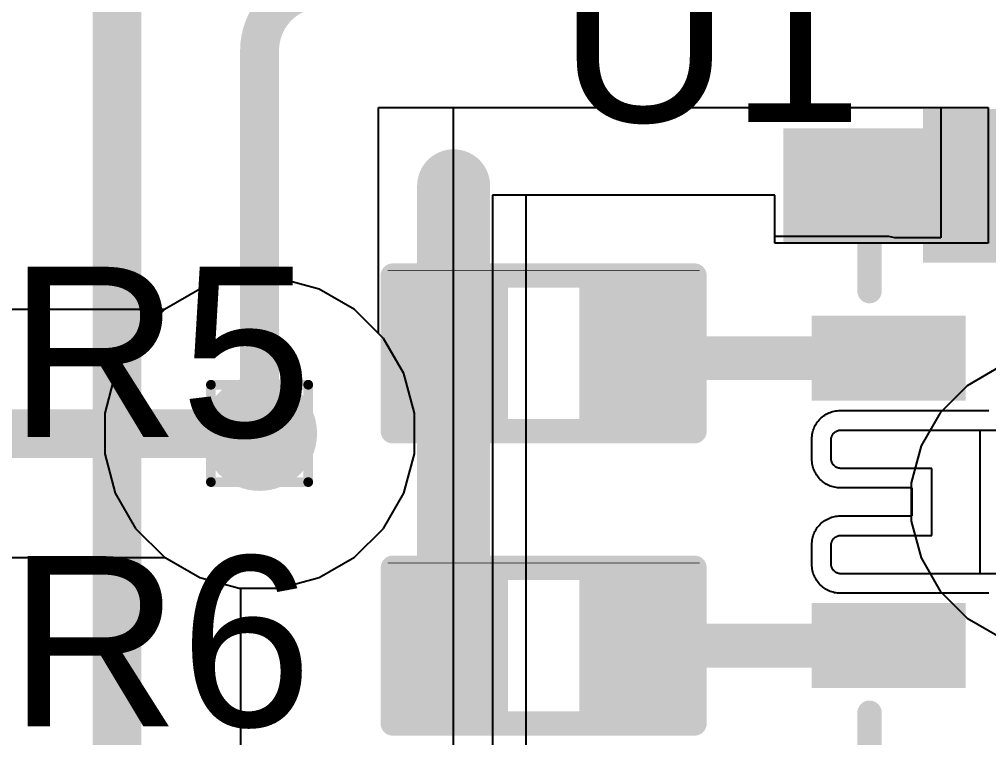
# Model space of a CAD drawing. Header units: inches. Extents: x -9 to 196, y -9 to 68.
# Drawn here: x 38.31 to 43.37, y 10.92 to 14.67 of the extents above; entities that cross this region are included whole.
import ezdxf

# ---------------------------------------------------------------- set-up
doc = ezdxf.new("R2010")
doc.units = ezdxf.units.IN
for name, color, linetype in [('Bottom Layer', 5, 'Continuous'), ('Drill Drawing', 1, 'Continuous'), ('Ground', 16, 'Continuous'), ('Power 3V3', 76, 'Continuous'), ('Top Layer', 1, 'Continuous'), ('Top Overlay', 2, 'Continuous'), ('Top Paste', 8, 'Continuous'), ('Top Solder', 216, 'Continuous'), ('Via Holes', 16, 'Continuous')]:
    doc.layers.add(name, color=color, linetype=linetype)
doc.styles.add('Arial', font='', dxfattribs={"height": 0.2})
doc.styles.get('Arial').set_extended_font_data('Arial')

# ---------------------------------------------------------------- blocks, each defined once
blk = doc.blocks.new('20_VQFN__3_5_4_5__5')
at = {"layer": 'Top Layer'}
for points in [[(-1.95, -1.63), (-1.35, -1.63), (-1.35, -1.87), (-1.95, -1.87)], [(-0.87, -1.85), (-0.63, -1.85), (-0.63, -2.45), (-0.87, -2.45)], [(0.63, -1.85), (0.87, -1.85), (0.87, -2.45), (0.63, -2.45)]]:
    blk.add_hatch(color=1, dxfattribs=at).paths.add_polyline_path(points)
at = {"layer": 'Top Paste'}
for points in [[(-1.95, -1.63), (-1.35, -1.63), (-1.35, -1.87), (-1.95, -1.87)], [(-0.87, -1.85), (-0.63, -1.85), (-0.63, -2.45), (-0.87, -2.45)], [(0.63, -1.85), (0.87, -1.85), (0.87, -2.45), (0.63, -2.45)]]:
    blk.add_hatch(color=8, dxfattribs=at).paths.add_polyline_path(points)
at = {"layer": 'Top Solder'}
for points in [[(-2.0516, -1.5284), (-1.2484, -1.5284), (-1.2484, -1.9716), (-2.0516, -1.9716)], [(-0.9716, -1.7484), (-0.5284, -1.7484), (-0.5284, -2.5516), (-0.9716, -2.5516)], [(0.5284, -1.7484), (0.9716, -1.7484), (0.9716, -2.5516), (0.5284, -2.5516)]]:
    blk.add_hatch(color=216, dxfattribs=at).paths.add_polyline_path(points)
at = {"layer": 'Top Layer'}
for p, q in [((-0.375, -2.4), (-0.375, -1.525)), ((0.375, -1.525), (0.375, -2.4)), ((0.175, -1.925), (-0.175, -1.925)), ((-0.175, -1.925), (-0.175, -2.4)), ((0.175, -2.4), (0.175, -1.925)), ((-0.3749, -2.4026), (-0.375, -2.4)), ((-0.3747, -2.4052), (-0.3749, -2.4026)), ((-0.3744, -2.4078), (-0.3747, -2.4052)), ((-0.3739, -2.4104), (-0.3744, -2.4078)), ((-0.3733, -2.4129), (-0.3739, -2.4104)), ((-0.3726, -2.4154), (-0.3733, -2.4129)), ((-0.3717, -2.4179), (-0.3726, -2.4154)), ((-0.3707, -2.4203), (-0.3717, -2.4179)), ((-0.3695, -2.4227), (-0.3707, -2.4203)), ((-0.3683, -2.425), (-0.3695, -2.4227)), ((-0.3669, -2.4272), (-0.3683, -2.425)), ((-0.3655, -2.4294), (-0.3669, -2.4272)), ((-0.1831, -2.4272), (-0.1845, -2.4294)), ((-0.1817, -2.425), (-0.1831, -2.4272)), ((-0.1804, -2.4227), (-0.1817, -2.425)), ((-0.1793, -2.4203), (-0.1804, -2.4227)), ((-0.1783, -2.4179), (-0.1793, -2.4203)), ((-0.1774, -2.4154), (-0.1783, -2.4179)), ((-0.1767, -2.4129), (-0.1774, -2.4154)), ((-0.1761, -2.4104), (-0.1767, -2.4129)), ((-0.1756, -2.4078), (-0.1761, -2.4104)), ((-0.1753, -2.4052), (-0.1756, -2.4078)), ((-0.1751, -2.4026), (-0.1753, -2.4052)), ((-0.175, -2.4), (-0.1751, -2.4026)), ((0.1751, -2.4026), (0.175, -2.4)), ((0.1753, -2.4052), (0.1751, -2.4026)), ((0.1756, -2.4078), (0.1753, -2.4052)), ((0.1761, -2.4104), (0.1756, -2.4078)), ((0.1767, -2.4129), (0.1761, -2.4104)), ((0.1774, -2.4154), (0.1767, -2.4129)), ((0.1783, -2.4179), (0.1774, -2.4154)), ((0.1793, -2.4203), (0.1783, -2.4179)), ((0.1804, -2.4227), (0.1793, -2.4203)), ((0.1817, -2.425), (0.1804, -2.4227)), ((0.1831, -2.4272), (0.1817, -2.425)), ((0.1845, -2.4294), (0.1831, -2.4272)), ((0.3669, -2.4272), (0.3655, -2.4294)), ((0.3683, -2.425), (0.3669, -2.4272)), ((0.3695, -2.4227), (0.3683, -2.425)), ((0.3707, -2.4203), (0.3695, -2.4227)), ((0.3717, -2.4179), (0.3707, -2.4203)), ((0.3726, -2.4154), (0.3717, -2.4179)), ((0.3733, -2.4129), (0.3726, -2.4154)), ((0.3739, -2.4104), (0.3733, -2.4129)), ((0.3744, -2.4078), (0.3739, -2.4104)), ((0.3747, -2.4052), (0.3744, -2.4078)), ((0.3749, -2.4026), (0.3747, -2.4052)), ((0.375, -2.4), (0.3749, -2.4026)), ((-0.3639, -2.4315), (-0.3655, -2.4294)), ((-0.3622, -2.4335), (-0.3639, -2.4315)), ((-0.3604, -2.4354), (-0.3622, -2.4335)), ((-0.3585, -2.4372), (-0.3604, -2.4354)), ((-0.3565, -2.4389), (-0.3585, -2.4372)), ((-0.3544, -2.4404), (-0.3565, -2.4389)), ((-0.3522, -2.4419), (-0.3544, -2.4404)), ((-0.35, -2.4433), (-0.3522, -2.4419)), ((-0.3477, -2.4445), (-0.35, -2.4433)), ((-0.3453, -2.4457), (-0.3477, -2.4445)), ((-0.3429, -2.4467), (-0.3453, -2.4457)), ((-0.3405, -2.4475), (-0.3429, -2.4467)), ((-0.3379, -2.4483), (-0.3405, -2.4475)), ((-0.3354, -2.4489), (-0.3379, -2.4483)), ((-0.3328, -2.4494), (-0.3354, -2.4489)), ((-0.3302, -2.4497), (-0.3328, -2.4494)), ((-0.3276, -2.4499), (-0.3302, -2.4497)), ((-0.325, -2.45), (-0.3276, -2.4499)), ((-0.225, -2.45), (-0.325, -2.45)), ((-0.2224, -2.4499), (-0.225, -2.45)), ((-0.2198, -2.4497), (-0.2224, -2.4499)), ((-0.2172, -2.4494), (-0.2198, -2.4497)), ((-0.2146, -2.4489), (-0.2172, -2.4494)), ((-0.2121, -2.4483), (-0.2146, -2.4489)), ((-0.2095, -2.4475), (-0.2121, -2.4483)), ((-0.2071, -2.4467), (-0.2095, -2.4475)), ((-0.2047, -2.4457), (-0.2071, -2.4467)), ((-0.2023, -2.4445), (-0.2047, -2.4457)), ((-0.2, -2.4433), (-0.2023, -2.4445)), ((-0.1978, -2.4419), (-0.2, -2.4433)), ((-0.1956, -2.4404), (-0.1978, -2.4419)), ((-0.1935, -2.4389), (-0.1956, -2.4404)), ((-0.1915, -2.4372), (-0.1935, -2.4389)), ((-0.1896, -2.4354), (-0.1915, -2.4372)), ((-0.1878, -2.4335), (-0.1896, -2.4354)), ((-0.1861, -2.4315), (-0.1878, -2.4335)), ((-0.1845, -2.4294), (-0.1861, -2.4315)), ((0.1861, -2.4315), (0.1845, -2.4294)), ((0.1878, -2.4335), (0.1861, -2.4315)), ((0.1896, -2.4354), (0.1878, -2.4335)), ((0.1915, -2.4372), (0.1896, -2.4354)), ((0.1935, -2.4389), (0.1915, -2.4372)), ((0.1956, -2.4404), (0.1935, -2.4389)), ((0.1978, -2.4419), (0.1956, -2.4404)), ((0.2, -2.4433), (0.1978, -2.4419)), ((0.2023, -2.4445), (0.2, -2.4433)), ((0.2047, -2.4457), (0.2023, -2.4445)), ((0.2071, -2.4467), (0.2047, -2.4457)), ((0.2095, -2.4475), (0.2071, -2.4467)), ((0.2121, -2.4483), (0.2095, -2.4475)), ((0.2146, -2.4489), (0.2121, -2.4483)), ((0.2172, -2.4494), (0.2146, -2.4489)), ((0.2198, -2.4497), (0.2172, -2.4494)), ((0.2224, -2.4499), (0.2198, -2.4497)), ((0.225, -2.45), (0.2224, -2.4499)), ((0.325, -2.45), (0.225, -2.45)), ((0.3276, -2.4499), (0.325, -2.45)), ((0.3302, -2.4497), (0.3276, -2.4499)), ((0.3328, -2.4494), (0.3302, -2.4497)), ((0.3354, -2.4489), (0.3328, -2.4494)), ((0.3379, -2.4483), (0.3354, -2.4489)), ((0.3405, -2.4475), (0.3379, -2.4483)), ((0.3429, -2.4467), (0.3405, -2.4475)), ((0.3453, -2.4457), (0.3429, -2.4467)), ((0.3477, -2.4445), (0.3453, -2.4457)), ((0.35, -2.4433), (0.3477, -2.4445)), ((0.3522, -2.4419), (0.35, -2.4433)), ((0.3544, -2.4404), (0.3522, -2.4419)), ((0.3565, -2.4389), (0.3544, -2.4404)), ((0.3585, -2.4372), (0.3565, -2.4389)), ((0.3604, -2.4354), (0.3585, -2.4372)), ((0.3622, -2.4335), (0.3604, -2.4354)), ((0.3639, -2.4315), (0.3622, -2.4335)), ((0.3655, -2.4294), (0.3639, -2.4315))]:
    blk.add_line(p, q, dxfattribs=at)
at = {"layer": 'Top Overlay'}
for points in [[(-1.75, -2.25, 0.127, 0.127, 0), (-1.75, -2.1, 0.127, 0.127, 0)], [(-1.1, -2.25, 0.127, 0.127, 0), (-1.75, -2.25, 0.127, 0.127, 0)], [(1.75, -2.25, 0.127, 0.127, 0), (1.1, -2.25, 0.127, 0.127, 0)]]:
    blk.add_lwpolyline(points, format="xyseb", dxfattribs=at)
for points in [[(-1.7818, -2.1, 0.0635, 0.0635, 1), (-1.7183, -2.1, 0.0635, 0.0635, 1)], [(-1.7817, -2.25, 0.0635, 0.0635, 1), (-1.7182, -2.25, 0.0635, 0.0635, 1)], [(-1.7817, -2.25, 0.0635, 0.0635, 1), (-1.7182, -2.25, 0.0635, 0.0635, 1)], [(-1.1318, -2.25, 0.0635, 0.0635, 1), (-1.0683, -2.25, 0.0635, 0.0635, 1)], [(1.0683, -2.25, 0.0635, 0.0635, 1), (1.1318, -2.25, 0.0635, 0.0635, 1)]]:
    blk.add_lwpolyline(points, format="xyseb", close=True, dxfattribs=at)
at = {"layer": 'Top Paste'}
for p, q in [((-0.375, -2.4), (-0.375, -1.675)), ((-0.375, -1.675), (0.375, -1.675)), ((0.375, -1.675), (0.375, -2.4)), ((0.175, -1.925), (-0.175, -1.925)), ((-0.175, -1.925), (-0.175, -2.4)), ((0.175, -2.4), (0.175, -1.925)), ((-0.3749, -2.4026), (-0.375, -2.4)), ((-0.3747, -2.4052), (-0.3749, -2.4026)), ((-0.3744, -2.4078), (-0.3747, -2.4052)), ((-0.3739, -2.4104), (-0.3744, -2.4078)), ((-0.3733, -2.4129), (-0.3739, -2.4104)), ((-0.3726, -2.4154), (-0.3733, -2.4129)), ((-0.3717, -2.4179), (-0.3726, -2.4154)), ((-0.3707, -2.4203), (-0.3717, -2.4179)), ((-0.3695, -2.4227), (-0.3707, -2.4203)), ((-0.3683, -2.425), (-0.3695, -2.4227)), ((-0.3669, -2.4272), (-0.3683, -2.425)), ((-0.3655, -2.4294), (-0.3669, -2.4272)), ((-0.1831, -2.4272), (-0.1845, -2.4294)), ((-0.1817, -2.425), (-0.1831, -2.4272)), ((-0.1804, -2.4227), (-0.1817, -2.425)), ((-0.1793, -2.4203), (-0.1804, -2.4227)), ((-0.1783, -2.4179), (-0.1793, -2.4203)), ((-0.1774, -2.4154), (-0.1783, -2.4179)), ((-0.1767, -2.4129), (-0.1774, -2.4154)), ((-0.1761, -2.4104), (-0.1767, -2.4129)), ((-0.1756, -2.4078), (-0.1761, -2.4104)), ((-0.1753, -2.4052), (-0.1756, -2.4078)), ((-0.1751, -2.4026), (-0.1753, -2.4052)), ((-0.175, -2.4), (-0.1751, -2.4026)), ((0.1751, -2.4026), (0.175, -2.4)), ((0.1753, -2.4052), (0.1751, -2.4026)), ((0.1756, -2.4078), (0.1753, -2.4052)), ((0.1761, -2.4104), (0.1756, -2.4078)), ((0.1767, -2.4129), (0.1761, -2.4104)), ((0.1774, -2.4154), (0.1767, -2.4129)), ((0.1783, -2.4179), (0.1774, -2.4154)), ((0.1793, -2.4203), (0.1783, -2.4179)), ((0.1804, -2.4227), (0.1793, -2.4203)), ((0.1817, -2.425), (0.1804, -2.4227)), ((0.1831, -2.4272), (0.1817, -2.425)), ((0.1845, -2.4294), (0.1831, -2.4272)), ((0.3669, -2.4272), (0.3655, -2.4294)), ((0.3683, -2.425), (0.3669, -2.4272)), ((0.3695, -2.4227), (0.3683, -2.425)), ((0.3707, -2.4203), (0.3695, -2.4227)), ((0.3717, -2.4179), (0.3707, -2.4203)), ((0.3726, -2.4154), (0.3717, -2.4179)), ((0.3733, -2.4129), (0.3726, -2.4154)), ((0.3739, -2.4104), (0.3733, -2.4129)), ((0.3744, -2.4078), (0.3739, -2.4104)), ((0.3747, -2.4052), (0.3744, -2.4078)), ((0.3749, -2.4026), (0.3747, -2.4052)), ((0.375, -2.4), (0.3749, -2.4026)), ((-0.3639, -2.4315), (-0.3655, -2.4294)), ((-0.3622, -2.4335), (-0.3639, -2.4315)), ((-0.3604, -2.4354), (-0.3622, -2.4335)), ((-0.3585, -2.4372), (-0.3604, -2.4354)), ((-0.3565, -2.4389), (-0.3585, -2.4372)), ((-0.3544, -2.4404), (-0.3565, -2.4389)), ((-0.3522, -2.4419), (-0.3544, -2.4404)), ((-0.35, -2.4433), (-0.3522, -2.4419)), ((-0.3477, -2.4445), (-0.35, -2.4433)), ((-0.3453, -2.4457), (-0.3477, -2.4445)), ((-0.3429, -2.4467), (-0.3453, -2.4457)), ((-0.3405, -2.4475), (-0.3429, -2.4467)), ((-0.3379, -2.4483), (-0.3405, -2.4475)), ((-0.3354, -2.4489), (-0.3379, -2.4483)), ((-0.3328, -2.4494), (-0.3354, -2.4489)), ((-0.3302, -2.4497), (-0.3328, -2.4494)), ((-0.3276, -2.4499), (-0.3302, -2.4497)), ((-0.325, -2.45), (-0.3276, -2.4499)), ((-0.225, -2.45), (-0.325, -2.45)), ((-0.2224, -2.4499), (-0.225, -2.45)), ((-0.2198, -2.4497), (-0.2224, -2.4499)), ((-0.2172, -2.4494), (-0.2198, -2.4497)), ((-0.2146, -2.4489), (-0.2172, -2.4494)), ((-0.2121, -2.4483), (-0.2146, -2.4489)), ((-0.2095, -2.4475), (-0.2121, -2.4483)), ((-0.2071, -2.4467), (-0.2095, -2.4475)), ((-0.2047, -2.4457), (-0.2071, -2.4467)), ((-0.2023, -2.4445), (-0.2047, -2.4457)), ((-0.2, -2.4433), (-0.2023, -2.4445)), ((-0.1978, -2.4419), (-0.2, -2.4433)), ((-0.1956, -2.4404), (-0.1978, -2.4419)), ((-0.1935, -2.4389), (-0.1956, -2.4404)), ((-0.1915, -2.4372), (-0.1935, -2.4389)), ((-0.1896, -2.4354), (-0.1915, -2.4372)), ((-0.1878, -2.4335), (-0.1896, -2.4354)), ((-0.1861, -2.4315), (-0.1878, -2.4335)), ((-0.1845, -2.4294), (-0.1861, -2.4315)), ((0.1861, -2.4315), (0.1845, -2.4294)), ((0.1878, -2.4335), (0.1861, -2.4315)), ((0.1896, -2.4354), (0.1878, -2.4335)), ((0.1915, -2.4372), (0.1896, -2.4354)), ((0.1935, -2.4389), (0.1915, -2.4372)), ((0.1956, -2.4404), (0.1935, -2.4389)), ((0.1978, -2.4419), (0.1956, -2.4404)), ((0.2, -2.4433), (0.1978, -2.4419)), ((0.2023, -2.4445), (0.2, -2.4433)), ((0.2047, -2.4457), (0.2023, -2.4445)), ((0.2071, -2.4467), (0.2047, -2.4457)), ((0.2095, -2.4475), (0.2071, -2.4467)), ((0.2121, -2.4483), (0.2095, -2.4475)), ((0.2146, -2.4489), (0.2121, -2.4483)), ((0.2172, -2.4494), (0.2146, -2.4489)), ((0.2198, -2.4497), (0.2172, -2.4494)), ((0.2224, -2.4499), (0.2198, -2.4497)), ((0.225, -2.45), (0.2224, -2.4499)), ((0.325, -2.45), (0.225, -2.45)), ((0.3276, -2.4499), (0.325, -2.45)), ((0.3302, -2.4497), (0.3276, -2.4499)), ((0.3328, -2.4494), (0.3302, -2.4497)), ((0.3354, -2.4489), (0.3328, -2.4494)), ((0.3379, -2.4483), (0.3354, -2.4489)), ((0.3405, -2.4475), (0.3379, -2.4483)), ((0.3429, -2.4467), (0.3405, -2.4475)), ((0.3453, -2.4457), (0.3429, -2.4467)), ((0.3477, -2.4445), (0.3453, -2.4457)), ((0.35, -2.4433), (0.3477, -2.4445)), ((0.3522, -2.4419), (0.35, -2.4433)), ((0.3544, -2.4404), (0.3522, -2.4419)), ((0.3565, -2.4389), (0.3544, -2.4404)), ((0.3585, -2.4372), (0.3565, -2.4389)), ((0.3604, -2.4354), (0.3585, -2.4372)), ((0.3622, -2.4335), (0.3604, -2.4354)), ((0.3639, -2.4315), (0.3622, -2.4335)), ((0.3655, -2.4294), (0.3639, -2.4315))]:
    blk.add_line(p, q, dxfattribs=at)
at = {"layer": 'Top Solder'}
for p, q in [((-0.477, -2.403), (-0.477, -1.627)), ((0.477, -1.627), (0.477, -2.401)), ((-0.0729, -2.0276), (-0.073, -2.0277)), ((-0.073, -2.0277), (-0.073, -2.0277)), ((-0.073, -2.0277), (-0.073, -2.0278)), ((-0.073, -2.0278), (-0.073, -2.0278)), ((-0.073, -2.0278), (-0.073, -2.0279)), ((-0.073, -2.0279), (-0.073, -2.0279)), ((-0.073, -2.0279), (-0.073, -2.028)), ((-0.073, -2.028), (-0.073, -2.401)), ((-0.0728, -2.0275), (-0.0729, -2.0275)), ((-0.0729, -2.0275), (-0.0729, -2.0275)), ((-0.0729, -2.0275), (-0.0729, -2.0276)), ((-0.0729, -2.0276), (-0.0729, -2.0276)), ((-0.0727, -2.0273), (-0.0728, -2.0274)), ((-0.0728, -2.0274), (-0.0728, -2.0274)), ((-0.0728, -2.0274), (-0.0728, -2.0275)), ((-0.0726, -2.0272), (-0.0727, -2.0273)), ((-0.0727, -2.0273), (-0.0727, -2.0273)), ((-0.0727, -2.0273), (-0.0727, -2.0273)), ((-0.0725, -2.0272), (-0.0726, -2.0272)), ((-0.0726, -2.0272), (-0.0726, -2.0272)), ((-0.0724, -2.0271), (-0.0725, -2.0271)), ((-0.0725, -2.0271), (-0.0725, -2.0271)), ((-0.0725, -2.0271), (-0.0725, -2.0272)), ((-0.0723, -2.027), (-0.0724, -2.0271)), ((-0.0724, -2.0271), (-0.0724, -2.0271)), ((-0.0722, -2.027), (-0.0723, -2.027)), ((-0.0723, -2.027), (-0.0723, -2.027)), ((-0.0721, -2.027), (-0.0722, -2.027)), ((-0.0722, -2.027), (-0.0722, -2.027)), ((-0.072, -2.027), (-0.0721, -2.027)), ((-0.0721, -2.027), (-0.0721, -2.027)), ((0.073, -2.027), (-0.072, -2.027)), ((0.073, -2.402), (0.073, -2.027)), ((-0.4768, -2.4107), (-0.477, -2.403)), ((-0.4762, -2.4185), (-0.4768, -2.4107)), ((-0.4752, -2.4261), (-0.4762, -2.4185)), ((-0.4738, -2.4338), (-0.4752, -2.4261)), ((-0.0748, -2.4245), (-0.0763, -2.4322)), ((-0.0738, -2.4167), (-0.0748, -2.4245)), ((-0.0732, -2.4088), (-0.0738, -2.4167)), ((-0.073, -2.401), (-0.0732, -2.4088)), ((0.0732, -2.4098), (0.073, -2.402)), ((0.0738, -2.4176), (0.0732, -2.4098)), ((0.0748, -2.4253), (0.0738, -2.4176)), ((0.0763, -2.433), (0.0748, -2.4253)), ((0.4752, -2.4245), (0.4737, -2.4322)), ((0.4762, -2.4167), (0.4752, -2.4245)), ((0.4768, -2.4088), (0.4762, -2.4167)), ((0.477, -2.401), (0.4768, -2.4088)), ((-0.472, -2.4413), (-0.4738, -2.4338)), ((-0.4698, -2.4487), (-0.472, -2.4413)), ((-0.4672, -2.456), (-0.4698, -2.4487)), ((-0.4642, -2.4632), (-0.4672, -2.456)), ((-0.4609, -2.4702), (-0.4642, -2.4632)), ((-0.4572, -2.477), (-0.4609, -2.4702)), ((-0.4531, -2.4836), (-0.4572, -2.477)), ((-0.0931, -2.476), (-0.0972, -2.4827)), ((-0.0893, -2.4691), (-0.0931, -2.476)), ((-0.086, -2.462), (-0.0893, -2.4691)), ((-0.083, -2.4547), (-0.086, -2.462)), ((-0.0803, -2.4474), (-0.083, -2.4547)), ((-0.0781, -2.4398), (-0.0803, -2.4474)), ((-0.0763, -2.4322), (-0.0781, -2.4398)), ((0.0781, -2.4406), (0.0763, -2.433)), ((0.0803, -2.448), (0.0781, -2.4406)), ((0.0829, -2.4554), (0.0803, -2.448)), ((0.0859, -2.4626), (0.0829, -2.4554)), ((0.0892, -2.4696), (0.0859, -2.4626)), ((0.093, -2.4765), (0.0892, -2.4696)), ((0.097, -2.4832), (0.093, -2.4765)), ((0.4569, -2.476), (0.4528, -2.4827)), ((0.4607, -2.4691), (0.4569, -2.476)), ((0.464, -2.462), (0.4607, -2.4691)), ((0.467, -2.4547), (0.464, -2.462)), ((0.4697, -2.4473), (0.467, -2.4547)), ((0.4719, -2.4398), (0.4697, -2.4473)), ((0.4737, -2.4322), (0.4719, -2.4398)), ((-0.4487, -2.49), (-0.4531, -2.4836)), ((-0.444, -2.4961), (-0.4487, -2.49)), ((-0.439, -2.502), (-0.444, -2.4961)), ((-0.4337, -2.5076), (-0.439, -2.502)), ((-0.428, -2.513), (-0.4337, -2.5076)), ((-0.4221, -2.518), (-0.428, -2.513)), ((-0.416, -2.5227), (-0.4221, -2.518)), ((-0.4096, -2.5271), (-0.416, -2.5227)), ((-0.403, -2.5312), (-0.4096, -2.5271)), ((-0.1413, -2.5268), (-0.148, -2.5309)), ((-0.1348, -2.5223), (-0.1413, -2.5268)), ((-0.1286, -2.5176), (-0.1348, -2.5223)), ((-0.1226, -2.5125), (-0.1286, -2.5176)), ((-0.1169, -2.5071), (-0.1226, -2.5125)), ((-0.1115, -2.5014), (-0.1169, -2.5071)), ((-0.1064, -2.4954), (-0.1115, -2.5014)), ((-0.1016, -2.4892), (-0.1064, -2.4954)), ((-0.0972, -2.4827), (-0.1016, -2.4892)), ((0.1015, -2.4896), (0.097, -2.4832)), ((0.1062, -2.4958), (0.1015, -2.4896)), ((0.1113, -2.5017), (0.1062, -2.4958)), ((0.1166, -2.5074), (0.1113, -2.5017)), ((0.1223, -2.5127), (0.1166, -2.5074)), ((0.1282, -2.5178), (0.1223, -2.5127)), ((0.1344, -2.5225), (0.1282, -2.5178)), ((0.1408, -2.527), (0.1344, -2.5225)), ((0.1475, -2.531), (0.1408, -2.527)), ((0.4087, -2.5268), (0.402, -2.5309)), ((0.4152, -2.5223), (0.4087, -2.5268)), ((0.4214, -2.5176), (0.4152, -2.5223)), ((0.4274, -2.5125), (0.4214, -2.5176)), ((0.4331, -2.5071), (0.4274, -2.5125)), ((0.4385, -2.5014), (0.4331, -2.5071)), ((0.4436, -2.4954), (0.4385, -2.5014)), ((0.4484, -2.4892), (0.4436, -2.4954)), ((0.4528, -2.4827), (0.4484, -2.4892)), ((-0.3962, -2.5349), (-0.403, -2.5312)), ((-0.3892, -2.5382), (-0.3962, -2.5349)), ((-0.382, -2.5412), (-0.3892, -2.5382)), ((-0.3747, -2.5438), (-0.382, -2.5412)), ((-0.3673, -2.546), (-0.3747, -2.5438)), ((-0.3598, -2.5478), (-0.3673, -2.546)), ((-0.3522, -2.5492), (-0.3598, -2.5478)), ((-0.3445, -2.5502), (-0.3522, -2.5492)), ((-0.3367, -2.5508), (-0.3445, -2.5502)), ((-0.329, -2.551), (-0.3367, -2.5508)), ((-0.223, -2.551), (-0.329, -2.551)), ((-0.2151, -2.5508), (-0.223, -2.551)), ((-0.2073, -2.5502), (-0.2151, -2.5508)), ((-0.1995, -2.5492), (-0.2073, -2.5502)), ((-0.1918, -2.5477), (-0.1995, -2.5492)), ((-0.1842, -2.5459), (-0.1918, -2.5477)), ((-0.1766, -2.5437), (-0.1842, -2.5459)), ((-0.1692, -2.541), (-0.1766, -2.5437)), ((-0.162, -2.538), (-0.1692, -2.541)), ((-0.1549, -2.5347), (-0.162, -2.538)), ((-0.148, -2.5309), (-0.1549, -2.5347)), ((0.1544, -2.5348), (0.1475, -2.531)), ((0.1614, -2.5381), (0.1544, -2.5348)), ((0.1686, -2.5411), (0.1614, -2.5381)), ((0.176, -2.5437), (0.1686, -2.5411)), ((0.1834, -2.5459), (0.176, -2.5437)), ((0.191, -2.5477), (0.1834, -2.5459)), ((0.1987, -2.5492), (0.191, -2.5477)), ((0.2064, -2.5502), (0.1987, -2.5492)), ((0.2142, -2.5508), (0.2064, -2.5502)), ((0.222, -2.551), (0.2142, -2.5508)), ((0.327, -2.551), (0.222, -2.551)), ((0.3349, -2.5508), (0.327, -2.551)), ((0.3427, -2.5502), (0.3349, -2.5508)), ((0.3505, -2.5492), (0.3427, -2.5502)), ((0.3582, -2.5477), (0.3505, -2.5492)), ((0.3658, -2.5459), (0.3582, -2.5477)), ((0.3734, -2.5437), (0.3658, -2.5459)), ((0.3808, -2.541), (0.3734, -2.5437)), ((0.388, -2.538), (0.3808, -2.541)), ((0.3951, -2.5346), (0.388, -2.538)), ((0.402, -2.5309), (0.3951, -2.5346))]:
    blk.add_line(p, q, dxfattribs=at)
blk = doc.blocks.new('R___0402_19')
at = {"layer": 'Top Layer'}
for points in [[(-0.6985, -0.3175), (-0.6985, 0.3175), (-0.2413, 0.3175), (-0.2413, -0.3175)], [(0.2413, -0.3175), (0.2413, 0.3175), (0.6985, 0.3175), (0.6985, -0.3175)]]:
    blk.add_hatch(color=1, dxfattribs=at).paths.add_polyline_path(points)
at = {"layer": 'Top Paste'}
for points in [[(-0.6985, -0.3175), (-0.6985, 0.3175), (-0.2413, 0.3175), (-0.2413, -0.3175)], [(0.2413, -0.3175), (0.2413, 0.3175), (0.6985, 0.3175), (0.6985, -0.3175)]]:
    blk.add_hatch(color=8, dxfattribs=at).paths.add_polyline_path(points)
at = {"layer": 'Top Solder'}
for points in [[(-0.7535, -0.3725), (-0.7535, 0.3725), (-0.1863, 0.3725), (-0.1863, -0.3725)], [(0.1863, -0.3725), (0.1863, 0.3725), (0.7535, 0.3725), (0.7535, -0.3725)]]:
    blk.add_hatch(color=216, dxfattribs=at).paths.add_polyline_path(points)
at = {"layer": 'Top Overlay'}
for points in [[(0.7874, 0.4064, 0.127, 0.127, 0), (-0.7874, 0.4064, 0.127, 0.127, 0)], [(-0.7874, 0.4064, 0.127, 0.127, 0), (-0.7874, -0.4064, 0.127, 0.127, 0)], [(0.7874, 0.4064, 0.127, 0.127, 0), (0.7874, -0.4064, 0.127, 0.127, 0)], [(0.7874, -0.4064, 0.127, 0.127, 0), (-0.7874, -0.4064, 0.127, 0.127, 0)], [(0.8128, -0.4318, 0.00323, 0.00323, 0), (-0.8128, -0.4318, 0.00323, 0.00323, 0)]]:
    blk.add_lwpolyline(points, format="xyseb", dxfattribs=at)
for points in [[(-0.8191, 0.4064, 0.0635, 0.0635, 1), (-0.7556, 0.4064, 0.0635, 0.0635, 1)], [(-0.8191, 0.4064, 0.0635, 0.0635, 1), (-0.7556, 0.4064, 0.0635, 0.0635, 1)], [(0.7556, 0.4064, 0.0635, 0.0635, 1), (0.8191, 0.4064, 0.0635, 0.0635, 1)], [(0.7556, 0.4064, 0.0635, 0.0635, 1), (0.8191, 0.4064, 0.0635, 0.0635, 1)], [(-0.8191, -0.4064, 0.0635, 0.0635, 1), (-0.7556, -0.4064, 0.0635, 0.0635, 1)], [(-0.8191, -0.4064, 0.0635, 0.0635, 1), (-0.7556, -0.4064, 0.0635, 0.0635, 1)], [(0.7556, -0.4064, 0.0635, 0.0635, 1), (0.8191, -0.4064, 0.0635, 0.0635, 1)], [(0.7556, -0.4064, 0.0635, 0.0635, 1), (0.8191, -0.4064, 0.0635, 0.0635, 1)], [(-0.8136, -0.4318, 0.00161, 0.00161, 1), (-0.812, -0.4318, 0.00161, 0.00161, 1)], [(0.812, -0.4318, 0.00161, 0.00161, 1), (0.8136, -0.4318, 0.00161, 0.00161, 1)]]:
    blk.add_lwpolyline(points, format="xyseb", close=True, dxfattribs=at)
blk = doc.blocks.new('R___0402_20')
at = {"layer": 'Top Layer'}
for points in [[(-0.6985, -0.3175), (-0.6985, 0.3175), (-0.2413, 0.3175), (-0.2413, -0.3175)], [(0.2413, -0.3175), (0.2413, 0.3175), (0.6985, 0.3175), (0.6985, -0.3175)]]:
    blk.add_hatch(color=1, dxfattribs=at).paths.add_polyline_path(points)
at = {"layer": 'Top Paste'}
for points in [[(-0.6985, -0.3175), (-0.6985, 0.3175), (-0.2413, 0.3175), (-0.2413, -0.3175)], [(0.2413, -0.3175), (0.2413, 0.3175), (0.6985, 0.3175), (0.6985, -0.3175)]]:
    blk.add_hatch(color=8, dxfattribs=at).paths.add_polyline_path(points)
at = {"layer": 'Top Solder'}
for points in [[(-0.7535, -0.3725), (-0.7535, 0.3725), (-0.1863, 0.3725), (-0.1863, -0.3725)], [(0.1863, -0.3725), (0.1863, 0.3725), (0.7535, 0.3725), (0.7535, -0.3725)]]:
    blk.add_hatch(color=216, dxfattribs=at).paths.add_polyline_path(points)
at = {"layer": 'Top Overlay'}
for points in [[(0.7874, 0.4064, 0.127, 0.127, 0), (-0.7874, 0.4064, 0.127, 0.127, 0)], [(-0.7874, 0.4064, 0.127, 0.127, 0), (-0.7874, -0.4064, 0.127, 0.127, 0)], [(0.7874, 0.4064, 0.127, 0.127, 0), (0.7874, -0.4064, 0.127, 0.127, 0)], [(0.7874, -0.4064, 0.127, 0.127, 0), (-0.7874, -0.4064, 0.127, 0.127, 0)], [(0.8128, -0.4318, 0.00323, 0.00323, 0), (-0.8128, -0.4318, 0.00323, 0.00323, 0)]]:
    blk.add_lwpolyline(points, format="xyseb", dxfattribs=at)
for points in [[(-0.8191, 0.4064, 0.0635, 0.0635, 1), (-0.7556, 0.4064, 0.0635, 0.0635, 1)], [(-0.8191, 0.4064, 0.0635, 0.0635, 1), (-0.7556, 0.4064, 0.0635, 0.0635, 1)], [(0.7556, 0.4064, 0.0635, 0.0635, 1), (0.8191, 0.4064, 0.0635, 0.0635, 1)], [(0.7556, 0.4064, 0.0635, 0.0635, 1), (0.8191, 0.4064, 0.0635, 0.0635, 1)], [(-0.8191, -0.4064, 0.0635, 0.0635, 1), (-0.7556, -0.4064, 0.0635, 0.0635, 1)], [(-0.8191, -0.4064, 0.0635, 0.0635, 1), (-0.7556, -0.4064, 0.0635, 0.0635, 1)], [(0.7556, -0.4064, 0.0635, 0.0635, 1), (0.8191, -0.4064, 0.0635, 0.0635, 1)], [(0.7556, -0.4064, 0.0635, 0.0635, 1), (0.8191, -0.4064, 0.0635, 0.0635, 1)], [(-0.8136, -0.4318, 0.00161, 0.00161, 1), (-0.812, -0.4318, 0.00161, 0.00161, 1)], [(0.812, -0.4318, 0.00161, 0.00161, 1), (0.8136, -0.4318, 0.00161, 0.00161, 1)]]:
    blk.add_lwpolyline(points, format="xyseb", close=True, dxfattribs=at)

msp = doc.modelspace()

# ---------------------------------------------------------------- hatches: boundary and pattern name
at = {"layer": 'Bottom Layer'}
h = msp.add_hatch(color=5, dxfattribs=at)
edge = h.paths.add_edge_path()
edge.add_arc((39.5676, 12.5114), 0.3, 0, 360)
at = {"layer": 'Ground'}
h = msp.add_hatch(color=16, dxfattribs=at)
edge = h.paths.add_edge_path()
edge.add_arc((39.5676, 12.5114), 0.3, 0, 360)
at = {"layer": 'Power 3V3'}
h = msp.add_hatch(color=76, dxfattribs=at)
edge = h.paths.add_edge_path()
edge.add_arc((39.5676, 12.5114), 0.3, 0, 360)
at = {"layer": 'Top Layer'}
msp.add_hatch(color=1, dxfattribs=at).paths.add_polyline_path([(42.301, 13.5038), (43.371, 13.5038), (43.371, 14.1038), (42.301, 14.1038)])
h = msp.add_hatch(color=1, dxfattribs=at)
edge = h.paths.add_edge_path()
edge.add_arc((39.5676, 12.5114), 0.3, 0, 360)
at = {"layer": 'Via Holes'}
h = msp.add_hatch(color=7, dxfattribs=at)
edge = h.paths.add_edge_path()
edge.add_arc((39.5676, 12.5114), 0.15, 0, 360)

# ---------------------------------------------------------------- linework, layer by layer
at = {"layer": 'Bottom Layer'}
for p, q in [((39.4612, 13.3194), (39.2557, 13.2643)), ((39.674, 13.3194), (39.4612, 13.3194)), ((39.8795, 13.2643), (39.674, 13.3194)), ((39.2557, 13.2643), (39.0715, 13.1579)), ((40.0637, 13.1579), (39.8795, 13.2643)), ((39.0715, 13.1579), (38.921, 13.0075)), ((40.2141, 13.0075), (40.0637, 13.1579)), ((38.921, 13.0075), (38.8147, 12.8233)), ((40.3205, 12.8233), (40.2141, 13.0075)), ((38.8147, 12.8233), (38.7596, 12.6178)), ((40.3756, 12.6178), (40.3205, 12.8233)), ((38.7596, 12.6178), (38.7596, 12.405)), ((40.3756, 12.405), (40.3756, 12.6178)), ((38.7596, 12.405), (38.8147, 12.1995)), ((40.3205, 12.1995), (40.3756, 12.405)), ((38.8147, 12.1995), (38.921, 12.0153)), ((40.2141, 12.0153), (40.3205, 12.1995)), ((38.921, 12.0153), (39.0715, 11.8648)), ((40.0637, 11.8648), (40.2141, 12.0153)), ((39.0715, 11.8648), (39.2557, 11.7585)), ((39.8795, 11.7585), (40.0637, 11.8648)), ((39.2557, 11.7585), (39.4612, 11.7034)), ((39.674, 11.7034), (39.8795, 11.7585)), ((39.4612, 11.7034), (39.674, 11.7034))]:
    msp.add_line(p, q, dxfattribs=at)
at = {"layer": 'Drill Drawing'}
for points in [[(39.3136, 12.7654, 0.0508, 0.0508, 0), (39.8216, 12.7654, 0.0508, 0.0508, 0)], [(39.3136, 12.2574, 0.0508, 0.0508, 0), (39.3136, 12.7654, 0.0508, 0.0508, 0)], [(39.8216, 12.2574, 0.0508, 0.0508, 0), (39.8216, 12.7654, 0.0508, 0.0508, 0)], [(39.3136, 12.2574, 0.0508, 0.0508, 0), (39.8216, 12.2574, 0.0508, 0.0508, 0)]]:
    msp.add_lwpolyline(points, format="xyseb", dxfattribs=at)
for points in [[(39.3009, 12.7654, 0.0254, 0.0254, 1), (39.3263, 12.7654, 0.0254, 0.0254, 1)], [(39.3009, 12.7654, 0.0254, 0.0254, 1), (39.3263, 12.7654, 0.0254, 0.0254, 1)], [(39.8089, 12.7654, 0.0254, 0.0254, 1), (39.8343, 12.7654, 0.0254, 0.0254, 1)], [(39.8089, 12.7654, 0.0254, 0.0254, 1), (39.8343, 12.7654, 0.0254, 0.0254, 1)], [(39.3009, 12.2574, 0.0254, 0.0254, 1), (39.3263, 12.2574, 0.0254, 0.0254, 1)], [(39.3009, 12.2574, 0.0254, 0.0254, 1), (39.3263, 12.2574, 0.0254, 0.0254, 1)], [(39.8089, 12.2574, 0.0254, 0.0254, 1), (39.8343, 12.2574, 0.0254, 0.0254, 1)], [(39.8089, 12.2574, 0.0254, 0.0254, 1), (39.8343, 12.2574, 0.0254, 0.0254, 1)]]:
    msp.add_lwpolyline(points, format="xyseb", close=True, dxfattribs=at)
at = {"layer": 'Ground'}
for p, q in [((39.4612, 13.3194), (39.2557, 13.2643)), ((39.674, 13.3194), (39.4612, 13.3194)), ((39.8795, 13.2643), (39.674, 13.3194)), ((39.2557, 13.2643), (39.0715, 13.1579)), ((40.0637, 13.1579), (39.8795, 13.2643)), ((39.0715, 13.1579), (38.921, 13.0075)), ((40.2141, 13.0075), (40.0637, 13.1579)), ((38.921, 13.0075), (38.8147, 12.8233)), ((40.3205, 12.8233), (40.2141, 13.0075)), ((38.8147, 12.8233), (38.7596, 12.6178)), ((40.3756, 12.6178), (40.3205, 12.8233)), ((38.7596, 12.6178), (38.7596, 12.405)), ((40.3756, 12.405), (40.3756, 12.6178)), ((38.7596, 12.405), (38.8147, 12.1995)), ((40.3205, 12.1995), (40.3756, 12.405)), ((38.8147, 12.1995), (38.921, 12.0153)), ((40.2141, 12.0153), (40.3205, 12.1995)), ((38.921, 12.0153), (39.0715, 11.8648)), ((40.0637, 11.8648), (40.2141, 12.0153)), ((39.0715, 11.8648), (39.2557, 11.7585)), ((39.8795, 11.7585), (40.0637, 11.8648)), ((39.2557, 11.7585), (39.4612, 11.7034)), ((39.674, 11.7034), (39.8795, 11.7585)), ((39.4612, 11.7034), (39.674, 11.7034))]:
    msp.add_line(p, q, dxfattribs=at)
at = {"layer": 'Power 3V3'}
for p, q in [((39.4612, 13.3194), (39.2557, 13.2643)), ((39.674, 13.3194), (39.4612, 13.3194)), ((39.8795, 13.2643), (39.674, 13.3194)), ((39.2557, 13.2643), (39.0715, 13.158)), ((40.0637, 13.1579), (39.8795, 13.2643)), ((39.0715, 13.158), (35.923, 13.158)), ((40.2141, 13.0075), (40.0637, 13.1579)), ((40.3205, 12.8233), (40.2141, 13.0075)), ((43.4334, 12.8601), (43.2606, 12.7603)), ((40.3756, 12.6178), (40.3205, 12.8233)), ((43.2606, 12.7603), (43.1195, 12.6192)), ((40.3756, 12.405), (40.3756, 12.6178)), ((43.1195, 12.6192), (43.0197, 12.4463)), ((43.0197, 12.4463), (42.968, 12.2536)), ((40.3205, 12.1995), (40.3756, 12.405)), ((42.968, 12.2536), (42.968, 12.054)), ((40.2141, 12.0153), (40.3205, 12.1995)), ((42.968, 12.054), (43.0197, 11.8612)), ((40.0637, 11.8648), (40.2141, 12.0153)), ((21.3951, 11.8631), (39.0744, 11.8631)), ((39.0744, 11.8631), (39.2557, 11.7585)), ((39.8795, 11.7585), (40.0637, 11.8648)), ((43.0197, 11.8612), (43.1195, 11.6883)), ((39.2557, 11.7585), (39.4612, 11.7034)), ((39.674, 11.7034), (39.8795, 11.7585)), ((39.4612, 11.7034), (39.674, 11.7034)), ((43.1195, 11.6883), (43.2606, 11.5472)), ((43.2606, 11.5472), (43.4334, 11.4474))]:
    msp.add_line(p, q, dxfattribs=at)
for points in [[(20.7108, 12.5106, 0.254, 0.254, 0), (39.4906, 12.5106, 0.254, 0.254, 0)], [(39.4906, 12.5106, 0.254, 0.254, 0), (39.4914, 12.5114, 0.254, 0.254, 0)]]:
    msp.add_lwpolyline(points, format="xyseb", dxfattribs=at)
for points in [[(39.4271, 12.5106, 0.127, 0.127, 1), (39.5541, 12.5106, 0.127, 0.127, 1)], [(39.4271, 12.5106, 0.127, 0.127, 1), (39.5541, 12.5106, 0.127, 0.127, 1)], [(39.4279, 12.5114, 0.127, 0.127, 1), (39.5549, 12.5114, 0.127, 0.127, 1)]]:
    msp.add_lwpolyline(points, format="xyseb", close=True, dxfattribs=at)
at = {"layer": 'Top Layer'}
for p, q in [((40.1891, 13.0325), (40.1891, 14.2125)), ((40.1891, 14.2125), (43.123, 14.2125)), ((40.5804, 10.288), (40.5804, 14.2125)), ((40.5804, 14.2125), (43.371, 14.2125)), ((43.123, 14.2125), (43.123, 13.5318)), ((43.371, 14.2125), (43.371, 13.5038)), ((42.2568, 13.7543), (40.7836, 13.7543)), ((40.7836, 13.7543), (40.7836, 12.1033)), ((42.2568, 13.7543), (40.9575, 13.7543)), ((40.9575, 13.7543), (40.9575, 10.288)), ((42.2568, 13.5038), (42.2568, 13.7543)), ((42.2568, 13.5383), (42.2568, 13.7543)), ((42.851, 13.5383), (42.2568, 13.5383)), ((42.8837, 13.5318), (42.851, 13.5383)), ((43.123, 13.5318), (42.8837, 13.5318)), ((43.371, 13.5038), (42.2568, 13.5038)), ((40.2141, 13.0075), (40.1891, 13.0325)), ((40.3205, 12.8233), (40.2141, 13.0075)), ((40.3756, 12.6178), (40.3205, 12.8233)), ((40.3756, 12.405), (40.3756, 12.6178)), ((40.3205, 12.1995), (40.3756, 12.405)), ((40.2141, 12.0153), (40.3205, 12.1995)), ((40.7836, 12.1033), (40.7836, 10.5783)), ((40.0637, 11.8648), (40.2141, 12.0153)), ((39.8795, 11.7585), (40.0637, 11.8648)), ((39.674, 11.7034), (39.8795, 11.7585)), ((39.4705, 5.2963), (39.4705, 11.7034)), ((39.4705, 11.7034), (39.674, 11.7034))]:
    msp.add_line(p, q, dxfattribs=at)
for points in [[(38.8231, 2.4288, 0.254, 0.254, 0), (38.8231, 16.8329, 0.254, 0.254, 0)], [(39.5676, 14.5102, 0.2032, 0.2032, -0.414214), (39.8914, 14.834, 0.2032, 0.2032, 0)], [(39.5676, 12.5114, 0.2032, 0.2032, 0), (39.5676, 14.5102, 0.2032, 0.2032, 0)], [(40.5804, 12.9288, 0.381, 0.381, 0), (40.5804, 13.8038, 0.381, 0.381, 0)], [(40.5804, 11.4038, 0.381, 0.381, 0), (40.5804, 12.9288, 0.381, 0.381, 0)], [(41.5452, 12.9038, 0.2286, 0.2286, -0.414214), (41.5202, 12.9288, 0.2286, 0.2286, 0)], [(41.5452, 12.9038, 0.2286, 0.2286, 0), (42.851, 12.9038, 0.2286, 0.2286, 0)], [(41.5202, 11.4038, 0.2286, 0.2286, 0), (42.851, 11.4038, 0.2286, 0.2286, 0)]]:
    msp.add_lwpolyline(points, format="xyseb", dxfattribs=at)
for points in [[(39.5168, 14.5102, 0.1016, 0.1016, 1), (39.6184, 14.5102, 0.1016, 0.1016, 1)], [(39.5168, 14.5102, 0.1016, 0.1016, 1), (39.6184, 14.5102, 0.1016, 0.1016, 1)], [(40.4852, 13.8038, 0.1905, 0.1905, 1), (40.6757, 13.8038, 0.1905, 0.1905, 1)], [(40.4852, 12.9288, 0.1905, 0.1905, 1), (40.6757, 12.9288, 0.1905, 0.1905, 1)], [(40.4852, 12.9288, 0.1905, 0.1905, 1), (40.6757, 12.9288, 0.1905, 0.1905, 1)], [(41.4631, 12.9288, 0.1143, 0.1143, 1), (41.5774, 12.9288, 0.1143, 0.1143, 1)], [(41.4881, 12.9038, 0.1143, 0.1143, 1), (41.6024, 12.9038, 0.1143, 0.1143, 1)], [(41.4881, 12.9038, 0.1143, 0.1143, 1), (41.6024, 12.9038, 0.1143, 0.1143, 1)], [(42.7939, 12.9038, 0.1143, 0.1143, 1), (42.9082, 12.9038, 0.1143, 0.1143, 1)], [(39.5168, 12.5114, 0.1016, 0.1016, 1), (39.6184, 12.5114, 0.1016, 0.1016, 1)], [(40.4852, 11.4038, 0.1905, 0.1905, 1), (40.6757, 11.4038, 0.1905, 0.1905, 1)], [(41.4631, 11.4038, 0.1143, 0.1143, 1), (41.5774, 11.4038, 0.1143, 0.1143, 1)], [(42.7939, 11.4038, 0.1143, 0.1143, 1), (42.9082, 11.4038, 0.1143, 0.1143, 1)]]:
    msp.add_lwpolyline(points, format="xyseb", close=True, dxfattribs=at)

# ---------------------------------------------------------------- block references
for name, p, rotation in [('20_VQFN__3_5_4_5__5', (45.001, 12.1538), 270), ('R___0402_20', (41.0503, 12.9288), 180), ('R___0402_19', (41.0503, 11.4038), 180)]:
    msp.add_blockref(name, p, dxfattribs=dict(rotation=rotation))

# ---------------------------------------------------------------- texts
at = {"layer": 'Top Overlay', "style": 'Arial'}
msp.add_text('U1', height=0.889, dxfattribs=at).set_placement((41.1275, 14.1371))
for s, p in [('R5', (38.2555, 12.4924)), ('R6', (38.2555, 10.9819))]:
    msp.add_text(s, height=0.889, rotation=360, dxfattribs=at).set_placement(p)

doc.saveas('drawing.dxf')
